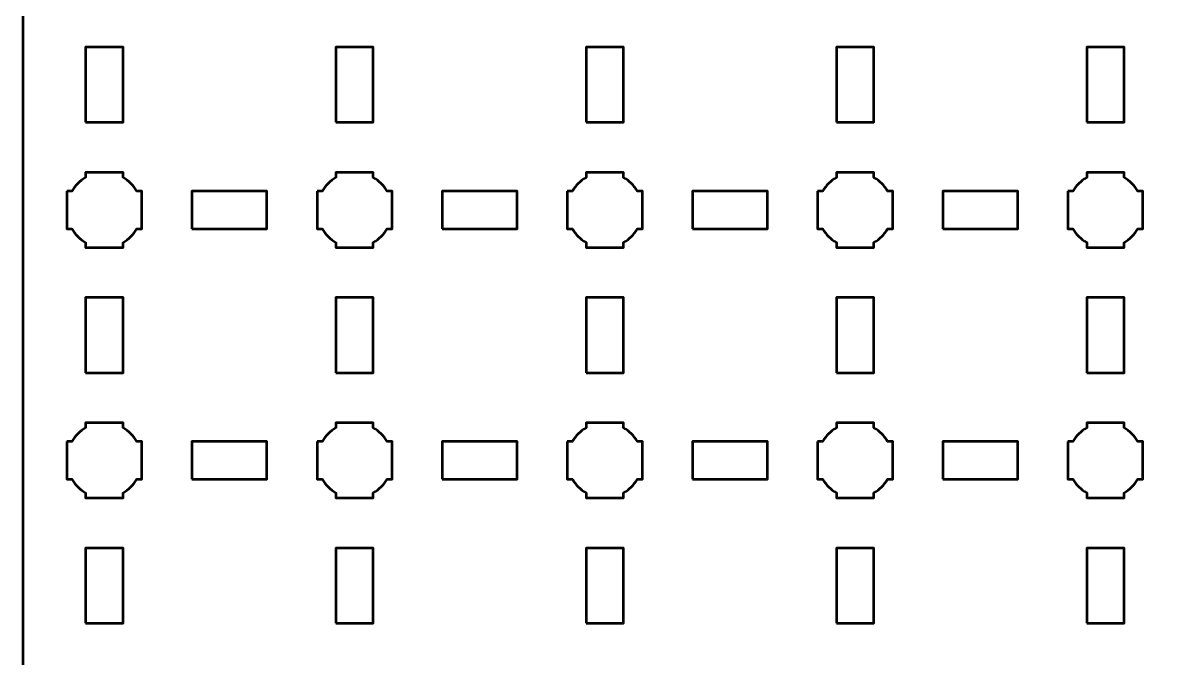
# Model space of a CAD drawing. Header units: centimetres. Extents: x -30.1 to 9.2, y -24.5 to -5.2.
# Drawn here: x -30.15 to -20.99, y -19.43 to -14.36 of the extents above; entities that cross this region are included whole.
import ezdxf

# ---------------------------------------------------------------- set-up
doc = ezdxf.new("R2010")
doc.units = ezdxf.units.CM
doc.header["$MEASUREMENT"] = 0
doc.layers.add('Layer 1', color=7, linetype='Continuous')

msp = doc.modelspace()

# ---------------------------------------------------------------- linework, layer by layer
at = {"layer": 'Layer 1', "lineweight": 53}
for points in [[(-29.65, -15.15), (-29.35, -15.15), (-29.35, -14.55), (-29.65, -14.55), (-29.65, -15.15)], [(-27.65, -15.15), (-27.35, -15.15), (-27.35, -14.55), (-27.65, -14.55), (-27.65, -15.15)], [(-25.65, -15.15), (-25.35, -15.15), (-25.35, -14.55), (-25.65, -14.55), (-25.65, -15.15)], [(-23.65, -15.15), (-23.35, -15.15), (-23.35, -14.55), (-23.65, -14.55), (-23.65, -15.15)], [(-21.65, -15.15), (-21.35, -15.15), (-21.35, -14.55), (-21.65, -14.55), (-21.65, -15.15)], [(-28.8, -16), (-28.2, -16), (-28.2, -15.7), (-28.8, -15.7), (-28.8, -16)], [(-26.8, -16), (-26.2, -16), (-26.2, -15.7), (-26.8, -15.7), (-26.8, -16)], [(-24.8, -16), (-24.2, -16), (-24.2, -15.7), (-24.8, -15.7), (-24.8, -16)], [(-22.8, -16), (-22.2, -16), (-22.2, -15.7), (-22.8, -15.7), (-22.8, -16)], [(-29.65, -17.15), (-29.35, -17.15), (-29.35, -16.55), (-29.65, -16.55), (-29.65, -17.15)], [(-27.65, -17.15), (-27.35, -17.15), (-27.35, -16.55), (-27.65, -16.55), (-27.65, -17.15)], [(-25.65, -17.15), (-25.35, -17.15), (-25.35, -16.55), (-25.65, -16.55), (-25.65, -17.15)], [(-23.65, -17.15), (-23.35, -17.15), (-23.35, -16.55), (-23.65, -16.55), (-23.65, -17.15)], [(-21.65, -17.15), (-21.35, -17.15), (-21.35, -16.55), (-21.65, -16.55), (-21.65, -17.15)], [(-28.8, -18), (-28.2, -18), (-28.2, -17.7), (-28.8, -17.7), (-28.8, -18)], [(-26.8, -18), (-26.2, -18), (-26.2, -17.7), (-26.8, -17.7), (-26.8, -18)], [(-24.8, -18), (-24.2, -18), (-24.2, -17.7), (-24.8, -17.7), (-24.8, -18)], [(-22.8, -18), (-22.2, -18), (-22.2, -17.7), (-22.8, -17.7), (-22.8, -18)], [(-29.65, -19.15), (-29.35, -19.15), (-29.35, -18.55), (-29.65, -18.55), (-29.65, -19.15)], [(-27.65, -19.15), (-27.35, -19.15), (-27.35, -18.55), (-27.65, -18.55), (-27.65, -19.15)], [(-25.65, -19.15), (-25.35, -19.15), (-25.35, -18.55), (-25.65, -18.55), (-25.65, -19.15)], [(-23.65, -19.15), (-23.35, -19.15), (-23.35, -18.55), (-23.65, -18.55), (-23.65, -19.15)], [(-21.65, -19.15), (-21.35, -19.15), (-21.35, -18.55), (-21.65, -18.55), (-21.65, -19.15)]]:
    msp.add_lwpolyline(points, close=True, dxfattribs=at)
for points, knots in [([(-30.15, -24), (-30.15, -24), (-30.15, -5.7), (-30.15, -5.7), (-30.15, -5.7), (-30.15, -5.42391), (-29.92609, -5.2), (-29.65, -5.2), (-29.65, -5.2), (-29.65, -5.2), (8.65, -5.2), (8.65, -5.2), (8.65, -5.2), (8.92609, -5.2), (9.15, -5.42391), (9.15, -5.7), (9.15, -5.7), (9.15, -5.7), (9.15, -24), (9.15, -24), (9.15, -24), (9.15, -24.27609), (8.92609, -24.5), (8.65, -24.5), (8.65, -24.5), (8.65, -24.5), (-29.65, -24.5), (-29.65, -24.5), (-29.65, -24.5), (-29.92609, -24.5), (-30.15, -24.27609), (-30.15, -24)], [0, 0, 0, 0, 0.125, 0.125, 0.125, 0.125, 0.25, 0.25, 0.25, 0.25, 0.375, 0.375, 0.375, 0.375, 0.5, 0.5, 0.5, 0.5, 0.625, 0.625, 0.625, 0.625, 0.75, 0.75, 0.75, 0.75, 0.875, 0.875, 0.875, 0.875, 1, 1, 1, 1]), ([(-29.8, -15.7), (-29.8, -15.7), (-29.75985, -15.7), (-29.75985, -15.7), (-29.75985, -15.7), (-29.7335, -15.65447), (-29.69553, -15.6165), (-29.65, -15.59015), (-29.65, -15.59015), (-29.65, -15.59015), (-29.65, -15.55), (-29.65, -15.55), (-29.65, -15.55), (-29.65, -15.55), (-29.5, -15.55), (-29.5, -15.55), (-29.5, -15.55), (-29.5, -15.55), (-29.35, -15.55), (-29.35, -15.55), (-29.35, -15.55), (-29.35, -15.55), (-29.35, -15.59015), (-29.35, -15.59015), (-29.35, -15.59015), (-29.30447, -15.6165), (-29.2665, -15.65447), (-29.24015, -15.7), (-29.24015, -15.7), (-29.24015, -15.7), (-29.2, -15.7), (-29.2, -15.7), (-29.2, -15.7), (-29.2, -15.7), (-29.2, -15.85), (-29.2, -15.85), (-29.2, -15.85), (-29.2, -15.85), (-29.2, -16), (-29.2, -16), (-29.2, -16), (-29.2, -16), (-29.24015, -16), (-29.24015, -16), (-29.24015, -16), (-29.2665, -16.04553), (-29.30447, -16.0835), (-29.35, -16.10985), (-29.35, -16.10985), (-29.35, -16.10985), (-29.35, -16.15), (-29.35, -16.15), (-29.35, -16.15), (-29.35, -16.15), (-29.5, -16.15), (-29.5, -16.15), (-29.5, -16.15), (-29.5, -16.15), (-29.65, -16.15), (-29.65, -16.15), (-29.65, -16.15), (-29.65, -16.15), (-29.65, -16.10985), (-29.65, -16.10985), (-29.65, -16.10985), (-29.69553, -16.0835), (-29.7335, -16.04553), (-29.75985, -16), (-29.75985, -16), (-29.75985, -16), (-29.8, -16), (-29.8, -16), (-29.8, -16), (-29.8, -16), (-29.8, -15.85), (-29.8, -15.85), (-29.8, -15.85), (-29.8, -15.85), (-29.8, -15.7), (-29.8, -15.7)], [0, 0, 0, 0, 0.05, 0.05, 0.05, 0.05, 0.1, 0.1, 0.1, 0.1, 0.15, 0.15, 0.15, 0.15, 0.2, 0.2, 0.2, 0.2, 0.25, 0.25, 0.25, 0.25, 0.3, 0.3, 0.3, 0.3, 0.35, 0.35, 0.35, 0.35, 0.4, 0.4, 0.4, 0.4, 0.45, 0.45, 0.45, 0.45, 0.5, 0.5, 0.5, 0.5, 0.55, 0.55, 0.55, 0.55, 0.6, 0.6, 0.6, 0.6, 0.65, 0.65, 0.65, 0.65, 0.7, 0.7, 0.7, 0.7, 0.75, 0.75, 0.75, 0.75, 0.8, 0.8, 0.8, 0.8, 0.85, 0.85, 0.85, 0.85, 0.9, 0.9, 0.9, 0.9, 0.95, 0.95, 0.95, 0.95, 1, 1, 1, 1]), ([(-27.8, -15.7), (-27.8, -15.7), (-27.75985, -15.7), (-27.75985, -15.7), (-27.75985, -15.7), (-27.7335, -15.65447), (-27.69553, -15.6165), (-27.65, -15.59015), (-27.65, -15.59015), (-27.65, -15.59015), (-27.65, -15.55), (-27.65, -15.55), (-27.65, -15.55), (-27.65, -15.55), (-27.5, -15.55), (-27.5, -15.55), (-27.5, -15.55), (-27.5, -15.55), (-27.35, -15.55), (-27.35, -15.55), (-27.35, -15.55), (-27.35, -15.55), (-27.35, -15.59015), (-27.35, -15.59015), (-27.35, -15.59015), (-27.30447, -15.6165), (-27.2665, -15.65447), (-27.24015, -15.7), (-27.24015, -15.7), (-27.24015, -15.7), (-27.2, -15.7), (-27.2, -15.7), (-27.2, -15.7), (-27.2, -15.7), (-27.2, -15.85), (-27.2, -15.85), (-27.2, -15.85), (-27.2, -15.85), (-27.2, -16), (-27.2, -16), (-27.2, -16), (-27.2, -16), (-27.24015, -16), (-27.24015, -16), (-27.24015, -16), (-27.2665, -16.04553), (-27.30447, -16.0835), (-27.35, -16.10985), (-27.35, -16.10985), (-27.35, -16.10985), (-27.35, -16.15), (-27.35, -16.15), (-27.35, -16.15), (-27.35, -16.15), (-27.5, -16.15), (-27.5, -16.15), (-27.5, -16.15), (-27.5, -16.15), (-27.65, -16.15), (-27.65, -16.15), (-27.65, -16.15), (-27.65, -16.15), (-27.65, -16.10985), (-27.65, -16.10985), (-27.65, -16.10985), (-27.69553, -16.0835), (-27.7335, -16.04553), (-27.75985, -16), (-27.75985, -16), (-27.75985, -16), (-27.8, -16), (-27.8, -16), (-27.8, -16), (-27.8, -16), (-27.8, -15.85), (-27.8, -15.85), (-27.8, -15.85), (-27.8, -15.85), (-27.8, -15.7), (-27.8, -15.7)], [0, 0, 0, 0, 0.05, 0.05, 0.05, 0.05, 0.1, 0.1, 0.1, 0.1, 0.15, 0.15, 0.15, 0.15, 0.2, 0.2, 0.2, 0.2, 0.25, 0.25, 0.25, 0.25, 0.3, 0.3, 0.3, 0.3, 0.35, 0.35, 0.35, 0.35, 0.4, 0.4, 0.4, 0.4, 0.45, 0.45, 0.45, 0.45, 0.5, 0.5, 0.5, 0.5, 0.55, 0.55, 0.55, 0.55, 0.6, 0.6, 0.6, 0.6, 0.65, 0.65, 0.65, 0.65, 0.7, 0.7, 0.7, 0.7, 0.75, 0.75, 0.75, 0.75, 0.8, 0.8, 0.8, 0.8, 0.85, 0.85, 0.85, 0.85, 0.9, 0.9, 0.9, 0.9, 0.95, 0.95, 0.95, 0.95, 1, 1, 1, 1]), ([(-25.8, -15.7), (-25.8, -15.7), (-25.75985, -15.7), (-25.75985, -15.7), (-25.75985, -15.7), (-25.7335, -15.65447), (-25.69553, -15.6165), (-25.65, -15.59015), (-25.65, -15.59015), (-25.65, -15.59015), (-25.65, -15.55), (-25.65, -15.55), (-25.65, -15.55), (-25.65, -15.55), (-25.5, -15.55), (-25.5, -15.55), (-25.5, -15.55), (-25.5, -15.55), (-25.35, -15.55), (-25.35, -15.55), (-25.35, -15.55), (-25.35, -15.55), (-25.35, -15.59015), (-25.35, -15.59015), (-25.35, -15.59015), (-25.30447, -15.6165), (-25.2665, -15.65447), (-25.24015, -15.7), (-25.24015, -15.7), (-25.24015, -15.7), (-25.2, -15.7), (-25.2, -15.7), (-25.2, -15.7), (-25.2, -15.7), (-25.2, -15.85), (-25.2, -15.85), (-25.2, -15.85), (-25.2, -15.85), (-25.2, -16), (-25.2, -16), (-25.2, -16), (-25.2, -16), (-25.24015, -16), (-25.24015, -16), (-25.24015, -16), (-25.2665, -16.04553), (-25.30447, -16.0835), (-25.35, -16.10985), (-25.35, -16.10985), (-25.35, -16.10985), (-25.35, -16.15), (-25.35, -16.15), (-25.35, -16.15), (-25.35, -16.15), (-25.5, -16.15), (-25.5, -16.15), (-25.5, -16.15), (-25.5, -16.15), (-25.65, -16.15), (-25.65, -16.15), (-25.65, -16.15), (-25.65, -16.15), (-25.65, -16.10985), (-25.65, -16.10985), (-25.65, -16.10985), (-25.69553, -16.0835), (-25.7335, -16.04553), (-25.75985, -16), (-25.75985, -16), (-25.75985, -16), (-25.8, -16), (-25.8, -16), (-25.8, -16), (-25.8, -16), (-25.8, -15.85), (-25.8, -15.85), (-25.8, -15.85), (-25.8, -15.85), (-25.8, -15.7), (-25.8, -15.7)], [0, 0, 0, 0, 0.05, 0.05, 0.05, 0.05, 0.1, 0.1, 0.1, 0.1, 0.15, 0.15, 0.15, 0.15, 0.2, 0.2, 0.2, 0.2, 0.25, 0.25, 0.25, 0.25, 0.3, 0.3, 0.3, 0.3, 0.35, 0.35, 0.35, 0.35, 0.4, 0.4, 0.4, 0.4, 0.45, 0.45, 0.45, 0.45, 0.5, 0.5, 0.5, 0.5, 0.55, 0.55, 0.55, 0.55, 0.6, 0.6, 0.6, 0.6, 0.65, 0.65, 0.65, 0.65, 0.7, 0.7, 0.7, 0.7, 0.75, 0.75, 0.75, 0.75, 0.8, 0.8, 0.8, 0.8, 0.85, 0.85, 0.85, 0.85, 0.9, 0.9, 0.9, 0.9, 0.95, 0.95, 0.95, 0.95, 1, 1, 1, 1]), ([(-23.8, -15.7), (-23.8, -15.7), (-23.75985, -15.7), (-23.75985, -15.7), (-23.75985, -15.7), (-23.7335, -15.65447), (-23.69553, -15.6165), (-23.65, -15.59015), (-23.65, -15.59015), (-23.65, -15.59015), (-23.65, -15.55), (-23.65, -15.55), (-23.65, -15.55), (-23.65, -15.55), (-23.5, -15.55), (-23.5, -15.55), (-23.5, -15.55), (-23.5, -15.55), (-23.35, -15.55), (-23.35, -15.55), (-23.35, -15.55), (-23.35, -15.55), (-23.35, -15.59015), (-23.35, -15.59015), (-23.35, -15.59015), (-23.30447, -15.6165), (-23.2665, -15.65447), (-23.24015, -15.7), (-23.24015, -15.7), (-23.24015, -15.7), (-23.2, -15.7), (-23.2, -15.7), (-23.2, -15.7), (-23.2, -15.7), (-23.2, -15.85), (-23.2, -15.85), (-23.2, -15.85), (-23.2, -15.85), (-23.2, -16), (-23.2, -16), (-23.2, -16), (-23.2, -16), (-23.24015, -16), (-23.24015, -16), (-23.24015, -16), (-23.2665, -16.04553), (-23.30447, -16.0835), (-23.35, -16.10985), (-23.35, -16.10985), (-23.35, -16.10985), (-23.35, -16.15), (-23.35, -16.15), (-23.35, -16.15), (-23.35, -16.15), (-23.5, -16.15), (-23.5, -16.15), (-23.5, -16.15), (-23.5, -16.15), (-23.65, -16.15), (-23.65, -16.15), (-23.65, -16.15), (-23.65, -16.15), (-23.65, -16.10985), (-23.65, -16.10985), (-23.65, -16.10985), (-23.69553, -16.0835), (-23.7335, -16.04553), (-23.75985, -16), (-23.75985, -16), (-23.75985, -16), (-23.8, -16), (-23.8, -16), (-23.8, -16), (-23.8, -16), (-23.8, -15.85), (-23.8, -15.85), (-23.8, -15.85), (-23.8, -15.85), (-23.8, -15.7), (-23.8, -15.7)], [0, 0, 0, 0, 0.05, 0.05, 0.05, 0.05, 0.1, 0.1, 0.1, 0.1, 0.15, 0.15, 0.15, 0.15, 0.2, 0.2, 0.2, 0.2, 0.25, 0.25, 0.25, 0.25, 0.3, 0.3, 0.3, 0.3, 0.35, 0.35, 0.35, 0.35, 0.4, 0.4, 0.4, 0.4, 0.45, 0.45, 0.45, 0.45, 0.5, 0.5, 0.5, 0.5, 0.55, 0.55, 0.55, 0.55, 0.6, 0.6, 0.6, 0.6, 0.65, 0.65, 0.65, 0.65, 0.7, 0.7, 0.7, 0.7, 0.75, 0.75, 0.75, 0.75, 0.8, 0.8, 0.8, 0.8, 0.85, 0.85, 0.85, 0.85, 0.9, 0.9, 0.9, 0.9, 0.95, 0.95, 0.95, 0.95, 1, 1, 1, 1]), ([(-21.8, -15.7), (-21.8, -15.7), (-21.75985, -15.7), (-21.75985, -15.7), (-21.75985, -15.7), (-21.7335, -15.65447), (-21.69553, -15.6165), (-21.65, -15.59015), (-21.65, -15.59015), (-21.65, -15.59015), (-21.65, -15.55), (-21.65, -15.55), (-21.65, -15.55), (-21.65, -15.55), (-21.5, -15.55), (-21.5, -15.55), (-21.5, -15.55), (-21.5, -15.55), (-21.35, -15.55), (-21.35, -15.55), (-21.35, -15.55), (-21.35, -15.55), (-21.35, -15.59015), (-21.35, -15.59015), (-21.35, -15.59015), (-21.30447, -15.6165), (-21.2665, -15.65447), (-21.24015, -15.7), (-21.24015, -15.7), (-21.24015, -15.7), (-21.2, -15.7), (-21.2, -15.7), (-21.2, -15.7), (-21.2, -15.7), (-21.2, -15.85), (-21.2, -15.85), (-21.2, -15.85), (-21.2, -15.85), (-21.2, -16), (-21.2, -16), (-21.2, -16), (-21.2, -16), (-21.24015, -16), (-21.24015, -16), (-21.24015, -16), (-21.2665, -16.04553), (-21.30447, -16.0835), (-21.35, -16.10985), (-21.35, -16.10985), (-21.35, -16.10985), (-21.35, -16.15), (-21.35, -16.15), (-21.35, -16.15), (-21.35, -16.15), (-21.5, -16.15), (-21.5, -16.15), (-21.5, -16.15), (-21.5, -16.15), (-21.65, -16.15), (-21.65, -16.15), (-21.65, -16.15), (-21.65, -16.15), (-21.65, -16.10985), (-21.65, -16.10985), (-21.65, -16.10985), (-21.69553, -16.0835), (-21.7335, -16.04553), (-21.75985, -16), (-21.75985, -16), (-21.75985, -16), (-21.8, -16), (-21.8, -16), (-21.8, -16), (-21.8, -16), (-21.8, -15.85), (-21.8, -15.85), (-21.8, -15.85), (-21.8, -15.85), (-21.8, -15.7), (-21.8, -15.7)], [0, 0, 0, 0, 0.05, 0.05, 0.05, 0.05, 0.1, 0.1, 0.1, 0.1, 0.15, 0.15, 0.15, 0.15, 0.2, 0.2, 0.2, 0.2, 0.25, 0.25, 0.25, 0.25, 0.3, 0.3, 0.3, 0.3, 0.35, 0.35, 0.35, 0.35, 0.4, 0.4, 0.4, 0.4, 0.45, 0.45, 0.45, 0.45, 0.5, 0.5, 0.5, 0.5, 0.55, 0.55, 0.55, 0.55, 0.6, 0.6, 0.6, 0.6, 0.65, 0.65, 0.65, 0.65, 0.7, 0.7, 0.7, 0.7, 0.75, 0.75, 0.75, 0.75, 0.8, 0.8, 0.8, 0.8, 0.85, 0.85, 0.85, 0.85, 0.9, 0.9, 0.9, 0.9, 0.95, 0.95, 0.95, 0.95, 1, 1, 1, 1]), ([(-29.8, -17.7), (-29.8, -17.7), (-29.75985, -17.7), (-29.75985, -17.7), (-29.75985, -17.7), (-29.7335, -17.65447), (-29.69553, -17.6165), (-29.65, -17.59015), (-29.65, -17.59015), (-29.65, -17.59015), (-29.65, -17.55), (-29.65, -17.55), (-29.65, -17.55), (-29.65, -17.55), (-29.5, -17.55), (-29.5, -17.55), (-29.5, -17.55), (-29.5, -17.55), (-29.35, -17.55), (-29.35, -17.55), (-29.35, -17.55), (-29.35, -17.55), (-29.35, -17.59015), (-29.35, -17.59015), (-29.35, -17.59015), (-29.30447, -17.6165), (-29.2665, -17.65447), (-29.24015, -17.7), (-29.24015, -17.7), (-29.24015, -17.7), (-29.2, -17.7), (-29.2, -17.7), (-29.2, -17.7), (-29.2, -17.7), (-29.2, -17.85), (-29.2, -17.85), (-29.2, -17.85), (-29.2, -17.85), (-29.2, -18), (-29.2, -18), (-29.2, -18), (-29.2, -18), (-29.24015, -18), (-29.24015, -18), (-29.24015, -18), (-29.2665, -18.04553), (-29.30447, -18.0835), (-29.35, -18.10985), (-29.35, -18.10985), (-29.35, -18.10985), (-29.35, -18.15), (-29.35, -18.15), (-29.35, -18.15), (-29.35, -18.15), (-29.5, -18.15), (-29.5, -18.15), (-29.5, -18.15), (-29.5, -18.15), (-29.65, -18.15), (-29.65, -18.15), (-29.65, -18.15), (-29.65, -18.15), (-29.65, -18.10985), (-29.65, -18.10985), (-29.65, -18.10985), (-29.69553, -18.0835), (-29.7335, -18.04553), (-29.75985, -18), (-29.75985, -18), (-29.75985, -18), (-29.8, -18), (-29.8, -18), (-29.8, -18), (-29.8, -18), (-29.8, -17.85), (-29.8, -17.85), (-29.8, -17.85), (-29.8, -17.85), (-29.8, -17.7), (-29.8, -17.7)], [0, 0, 0, 0, 0.05, 0.05, 0.05, 0.05, 0.1, 0.1, 0.1, 0.1, 0.15, 0.15, 0.15, 0.15, 0.2, 0.2, 0.2, 0.2, 0.25, 0.25, 0.25, 0.25, 0.3, 0.3, 0.3, 0.3, 0.35, 0.35, 0.35, 0.35, 0.4, 0.4, 0.4, 0.4, 0.45, 0.45, 0.45, 0.45, 0.5, 0.5, 0.5, 0.5, 0.55, 0.55, 0.55, 0.55, 0.6, 0.6, 0.6, 0.6, 0.65, 0.65, 0.65, 0.65, 0.7, 0.7, 0.7, 0.7, 0.75, 0.75, 0.75, 0.75, 0.8, 0.8, 0.8, 0.8, 0.85, 0.85, 0.85, 0.85, 0.9, 0.9, 0.9, 0.9, 0.95, 0.95, 0.95, 0.95, 1, 1, 1, 1]), ([(-27.8, -17.7), (-27.8, -17.7), (-27.75985, -17.7), (-27.75985, -17.7), (-27.75985, -17.7), (-27.7335, -17.65447), (-27.69553, -17.6165), (-27.65, -17.59015), (-27.65, -17.59015), (-27.65, -17.59015), (-27.65, -17.55), (-27.65, -17.55), (-27.65, -17.55), (-27.65, -17.55), (-27.5, -17.55), (-27.5, -17.55), (-27.5, -17.55), (-27.5, -17.55), (-27.35, -17.55), (-27.35, -17.55), (-27.35, -17.55), (-27.35, -17.55), (-27.35, -17.59015), (-27.35, -17.59015), (-27.35, -17.59015), (-27.30447, -17.6165), (-27.2665, -17.65447), (-27.24015, -17.7), (-27.24015, -17.7), (-27.24015, -17.7), (-27.2, -17.7), (-27.2, -17.7), (-27.2, -17.7), (-27.2, -17.7), (-27.2, -17.85), (-27.2, -17.85), (-27.2, -17.85), (-27.2, -17.85), (-27.2, -18), (-27.2, -18), (-27.2, -18), (-27.2, -18), (-27.24015, -18), (-27.24015, -18), (-27.24015, -18), (-27.2665, -18.04553), (-27.30447, -18.0835), (-27.35, -18.10985), (-27.35, -18.10985), (-27.35, -18.10985), (-27.35, -18.15), (-27.35, -18.15), (-27.35, -18.15), (-27.35, -18.15), (-27.5, -18.15), (-27.5, -18.15), (-27.5, -18.15), (-27.5, -18.15), (-27.65, -18.15), (-27.65, -18.15), (-27.65, -18.15), (-27.65, -18.15), (-27.65, -18.10985), (-27.65, -18.10985), (-27.65, -18.10985), (-27.69553, -18.0835), (-27.7335, -18.04553), (-27.75985, -18), (-27.75985, -18), (-27.75985, -18), (-27.8, -18), (-27.8, -18), (-27.8, -18), (-27.8, -18), (-27.8, -17.85), (-27.8, -17.85), (-27.8, -17.85), (-27.8, -17.85), (-27.8, -17.7), (-27.8, -17.7)], [0, 0, 0, 0, 0.05, 0.05, 0.05, 0.05, 0.1, 0.1, 0.1, 0.1, 0.15, 0.15, 0.15, 0.15, 0.2, 0.2, 0.2, 0.2, 0.25, 0.25, 0.25, 0.25, 0.3, 0.3, 0.3, 0.3, 0.35, 0.35, 0.35, 0.35, 0.4, 0.4, 0.4, 0.4, 0.45, 0.45, 0.45, 0.45, 0.5, 0.5, 0.5, 0.5, 0.55, 0.55, 0.55, 0.55, 0.6, 0.6, 0.6, 0.6, 0.65, 0.65, 0.65, 0.65, 0.7, 0.7, 0.7, 0.7, 0.75, 0.75, 0.75, 0.75, 0.8, 0.8, 0.8, 0.8, 0.85, 0.85, 0.85, 0.85, 0.9, 0.9, 0.9, 0.9, 0.95, 0.95, 0.95, 0.95, 1, 1, 1, 1]), ([(-25.8, -17.7), (-25.8, -17.7), (-25.75985, -17.7), (-25.75985, -17.7), (-25.75985, -17.7), (-25.7335, -17.65447), (-25.69553, -17.6165), (-25.65, -17.59015), (-25.65, -17.59015), (-25.65, -17.59015), (-25.65, -17.55), (-25.65, -17.55), (-25.65, -17.55), (-25.65, -17.55), (-25.5, -17.55), (-25.5, -17.55), (-25.5, -17.55), (-25.5, -17.55), (-25.35, -17.55), (-25.35, -17.55), (-25.35, -17.55), (-25.35, -17.55), (-25.35, -17.59015), (-25.35, -17.59015), (-25.35, -17.59015), (-25.30447, -17.6165), (-25.2665, -17.65447), (-25.24015, -17.7), (-25.24015, -17.7), (-25.24015, -17.7), (-25.2, -17.7), (-25.2, -17.7), (-25.2, -17.7), (-25.2, -17.7), (-25.2, -17.85), (-25.2, -17.85), (-25.2, -17.85), (-25.2, -17.85), (-25.2, -18), (-25.2, -18), (-25.2, -18), (-25.2, -18), (-25.24015, -18), (-25.24015, -18), (-25.24015, -18), (-25.2665, -18.04553), (-25.30447, -18.0835), (-25.35, -18.10985), (-25.35, -18.10985), (-25.35, -18.10985), (-25.35, -18.15), (-25.35, -18.15), (-25.35, -18.15), (-25.35, -18.15), (-25.5, -18.15), (-25.5, -18.15), (-25.5, -18.15), (-25.5, -18.15), (-25.65, -18.15), (-25.65, -18.15), (-25.65, -18.15), (-25.65, -18.15), (-25.65, -18.10985), (-25.65, -18.10985), (-25.65, -18.10985), (-25.69553, -18.0835), (-25.7335, -18.04553), (-25.75985, -18), (-25.75985, -18), (-25.75985, -18), (-25.8, -18), (-25.8, -18), (-25.8, -18), (-25.8, -18), (-25.8, -17.85), (-25.8, -17.85), (-25.8, -17.85), (-25.8, -17.85), (-25.8, -17.7), (-25.8, -17.7)], [0, 0, 0, 0, 0.05, 0.05, 0.05, 0.05, 0.1, 0.1, 0.1, 0.1, 0.15, 0.15, 0.15, 0.15, 0.2, 0.2, 0.2, 0.2, 0.25, 0.25, 0.25, 0.25, 0.3, 0.3, 0.3, 0.3, 0.35, 0.35, 0.35, 0.35, 0.4, 0.4, 0.4, 0.4, 0.45, 0.45, 0.45, 0.45, 0.5, 0.5, 0.5, 0.5, 0.55, 0.55, 0.55, 0.55, 0.6, 0.6, 0.6, 0.6, 0.65, 0.65, 0.65, 0.65, 0.7, 0.7, 0.7, 0.7, 0.75, 0.75, 0.75, 0.75, 0.8, 0.8, 0.8, 0.8, 0.85, 0.85, 0.85, 0.85, 0.9, 0.9, 0.9, 0.9, 0.95, 0.95, 0.95, 0.95, 1, 1, 1, 1]), ([(-23.8, -17.7), (-23.8, -17.7), (-23.75985, -17.7), (-23.75985, -17.7), (-23.75985, -17.7), (-23.7335, -17.65447), (-23.69553, -17.6165), (-23.65, -17.59015), (-23.65, -17.59015), (-23.65, -17.59015), (-23.65, -17.55), (-23.65, -17.55), (-23.65, -17.55), (-23.65, -17.55), (-23.5, -17.55), (-23.5, -17.55), (-23.5, -17.55), (-23.5, -17.55), (-23.35, -17.55), (-23.35, -17.55), (-23.35, -17.55), (-23.35, -17.55), (-23.35, -17.59015), (-23.35, -17.59015), (-23.35, -17.59015), (-23.30447, -17.6165), (-23.2665, -17.65447), (-23.24015, -17.7), (-23.24015, -17.7), (-23.24015, -17.7), (-23.2, -17.7), (-23.2, -17.7), (-23.2, -17.7), (-23.2, -17.7), (-23.2, -17.85), (-23.2, -17.85), (-23.2, -17.85), (-23.2, -17.85), (-23.2, -18), (-23.2, -18), (-23.2, -18), (-23.2, -18), (-23.24015, -18), (-23.24015, -18), (-23.24015, -18), (-23.2665, -18.04553), (-23.30447, -18.0835), (-23.35, -18.10985), (-23.35, -18.10985), (-23.35, -18.10985), (-23.35, -18.15), (-23.35, -18.15), (-23.35, -18.15), (-23.35, -18.15), (-23.5, -18.15), (-23.5, -18.15), (-23.5, -18.15), (-23.5, -18.15), (-23.65, -18.15), (-23.65, -18.15), (-23.65, -18.15), (-23.65, -18.15), (-23.65, -18.10985), (-23.65, -18.10985), (-23.65, -18.10985), (-23.69553, -18.0835), (-23.7335, -18.04553), (-23.75985, -18), (-23.75985, -18), (-23.75985, -18), (-23.8, -18), (-23.8, -18), (-23.8, -18), (-23.8, -18), (-23.8, -17.85), (-23.8, -17.85), (-23.8, -17.85), (-23.8, -17.85), (-23.8, -17.7), (-23.8, -17.7)], [0, 0, 0, 0, 0.05, 0.05, 0.05, 0.05, 0.1, 0.1, 0.1, 0.1, 0.15, 0.15, 0.15, 0.15, 0.2, 0.2, 0.2, 0.2, 0.25, 0.25, 0.25, 0.25, 0.3, 0.3, 0.3, 0.3, 0.35, 0.35, 0.35, 0.35, 0.4, 0.4, 0.4, 0.4, 0.45, 0.45, 0.45, 0.45, 0.5, 0.5, 0.5, 0.5, 0.55, 0.55, 0.55, 0.55, 0.6, 0.6, 0.6, 0.6, 0.65, 0.65, 0.65, 0.65, 0.7, 0.7, 0.7, 0.7, 0.75, 0.75, 0.75, 0.75, 0.8, 0.8, 0.8, 0.8, 0.85, 0.85, 0.85, 0.85, 0.9, 0.9, 0.9, 0.9, 0.95, 0.95, 0.95, 0.95, 1, 1, 1, 1]), ([(-21.8, -17.7), (-21.8, -17.7), (-21.75985, -17.7), (-21.75985, -17.7), (-21.75985, -17.7), (-21.7335, -17.65447), (-21.69553, -17.6165), (-21.65, -17.59015), (-21.65, -17.59015), (-21.65, -17.59015), (-21.65, -17.55), (-21.65, -17.55), (-21.65, -17.55), (-21.65, -17.55), (-21.5, -17.55), (-21.5, -17.55), (-21.5, -17.55), (-21.5, -17.55), (-21.35, -17.55), (-21.35, -17.55), (-21.35, -17.55), (-21.35, -17.55), (-21.35, -17.59015), (-21.35, -17.59015), (-21.35, -17.59015), (-21.30447, -17.6165), (-21.2665, -17.65447), (-21.24015, -17.7), (-21.24015, -17.7), (-21.24015, -17.7), (-21.2, -17.7), (-21.2, -17.7), (-21.2, -17.7), (-21.2, -17.7), (-21.2, -17.85), (-21.2, -17.85), (-21.2, -17.85), (-21.2, -17.85), (-21.2, -18), (-21.2, -18), (-21.2, -18), (-21.2, -18), (-21.24015, -18), (-21.24015, -18), (-21.24015, -18), (-21.2665, -18.04553), (-21.30447, -18.0835), (-21.35, -18.10985), (-21.35, -18.10985), (-21.35, -18.10985), (-21.35, -18.15), (-21.35, -18.15), (-21.35, -18.15), (-21.35, -18.15), (-21.5, -18.15), (-21.5, -18.15), (-21.5, -18.15), (-21.5, -18.15), (-21.65, -18.15), (-21.65, -18.15), (-21.65, -18.15), (-21.65, -18.15), (-21.65, -18.10985), (-21.65, -18.10985), (-21.65, -18.10985), (-21.69553, -18.0835), (-21.7335, -18.04553), (-21.75985, -18), (-21.75985, -18), (-21.75985, -18), (-21.8, -18), (-21.8, -18), (-21.8, -18), (-21.8, -18), (-21.8, -17.85), (-21.8, -17.85), (-21.8, -17.85), (-21.8, -17.85), (-21.8, -17.7), (-21.8, -17.7)], [0, 0, 0, 0, 0.05, 0.05, 0.05, 0.05, 0.1, 0.1, 0.1, 0.1, 0.15, 0.15, 0.15, 0.15, 0.2, 0.2, 0.2, 0.2, 0.25, 0.25, 0.25, 0.25, 0.3, 0.3, 0.3, 0.3, 0.35, 0.35, 0.35, 0.35, 0.4, 0.4, 0.4, 0.4, 0.45, 0.45, 0.45, 0.45, 0.5, 0.5, 0.5, 0.5, 0.55, 0.55, 0.55, 0.55, 0.6, 0.6, 0.6, 0.6, 0.65, 0.65, 0.65, 0.65, 0.7, 0.7, 0.7, 0.7, 0.75, 0.75, 0.75, 0.75, 0.8, 0.8, 0.8, 0.8, 0.85, 0.85, 0.85, 0.85, 0.9, 0.9, 0.9, 0.9, 0.95, 0.95, 0.95, 0.95, 1, 1, 1, 1])]:
    msp.add_open_spline(points, degree=3, knots=knots, dxfattribs=at)

doc.saveas('drawing.dxf')
